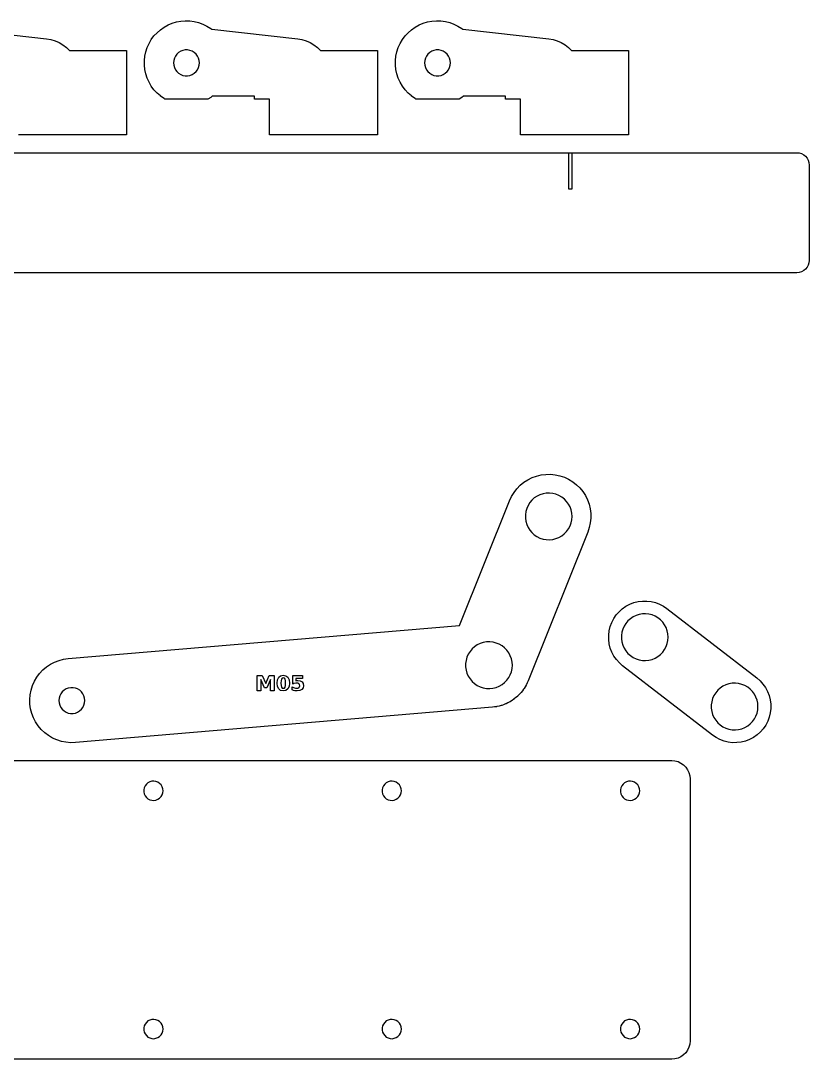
# Model space of a CAD drawing. Header units: millimetres. Extents: x 0 to 280, y 0 to 241.
# Drawn here: x 147.8 to 280.1, y 66.1 to 240.5 of the extents above; entities that cross this region are included whole.
import ezdxf

# ---------------------------------------------------------------- set-up
doc = ezdxf.new("R2010")
doc.units = ezdxf.units.MM
doc.layers.add('CUT', color=1, linetype='Continuous')
doc.layers.add('ENGRAVE', color=5, linetype='Continuous')

msp = doc.modelspace()

# ---------------------------------------------------------------- linework, layer by layer
at = {"layer": 'CUT'}
for points in [[(137.7435, 239.0825), (152.1584, 237.4808), (152.8791, 237.3563), (153.5817, 237.1452), (154.2537, 236.8509), (154.8853, 236.4778), (155.4674, 236.0313), (155.991, 235.5182), (165.5603, 235.5182), (165.5603, 221.3682), (147.4103, 221.3682)], [(2.0713, 218.3682), (278.0787, 218.3682), (278.4799, 218.3287), (278.8692, 218.2106), (279.228, 218.0188), (279.5425, 217.7607), (279.8006, 217.4462), (279.9924, 217.0874), (280.1105, 216.6981), (280.15, 216.2969), (280.15, 200.2895), (280.1105, 199.8883), (279.9924, 199.499), (279.8006, 199.1402), (279.5425, 198.8257), (279.228, 198.5676), (278.8692, 198.3758), (278.4799, 198.2577), (278.0787, 198.2182), (2.0713, 198.2182)], [(3.0717, 116.2976), (257.0783, 116.2976), (257.609, 116.2512), (258.1268, 116.1124), (258.6126, 115.8859), (259.0518, 115.5784), (259.4308, 115.1994), (259.7383, 114.7603), (259.9648, 114.2744), (260.1036, 113.7566), (260.15, 113.2259), (260.15, 69.2193), (260.1036, 68.6886), (259.9648, 68.1708), (259.7383, 67.685), (259.4308, 67.2459), (259.0518, 66.8668), (258.6126, 66.5593), (258.1268, 66.3328), (257.609, 66.1941), (257.0783, 66.1476), (3.0717, 66.1476)]]:
    msp.add_lwpolyline(points, dxfattribs=at)
for points in [[(198.1311, 235.5182), (207.7004, 235.5182), (207.7004, 221.3682), (189.5504, 221.3682), (189.5504, 227.3682), (187.0504, 227.3682), (187.0504, 227.8682), (179.9654, 227.8682), (179.6921, 227.6536), (179.2359, 227.3682), (172.012, 227.3682), (171.8726, 227.4454), (171.2563, 227.8783), (171.2466, 227.8868), (170.6896, 228.3742), (170.1787, 228.9276), (169.7296, 229.5321), (169.3473, 230.1809), (169.0361, 230.8667), (168.7996, 231.5817), (168.6404, 232.3178), (168.5603, 233.0667), (168.5603, 233.8198), (168.6404, 234.5686), (168.7996, 235.3047), (169.0361, 236.0197), (169.3473, 236.7055), (169.7296, 237.3543), (170.1787, 237.9589), (170.6896, 238.5122), (171.2563, 239.0081), (171.8726, 239.441), (172.5314, 239.8059), (173.2252, 240.0988), (173.9463, 240.3162), (174.6863, 240.4557), (175.4371, 240.5158), (176.1899, 240.4958), (176.9363, 240.3958), (177.6679, 240.2171), (178.3764, 239.9616), (179.0536, 239.6323), (179.6921, 239.2328), (179.8835, 239.0825), (194.2985, 237.4808), (195.0192, 237.3563), (195.7218, 237.1452), (196.3938, 236.8509), (197.0254, 236.4778), (197.6075, 236.0313)], [(240.2712, 235.5182), (249.8405, 235.5182), (249.8405, 221.3682), (231.6905, 221.3682), (231.6905, 227.3682), (229.1905, 227.3682), (229.1905, 227.8682), (222.1055, 227.8682), (221.8322, 227.6536), (221.376, 227.3682), (214.152, 227.3682), (214.0127, 227.4454), (213.3964, 227.8783), (213.3867, 227.8868), (212.8297, 228.3742), (212.3188, 228.9276), (211.8697, 229.5321), (211.4874, 230.1809), (211.1762, 230.8667), (210.9396, 231.5817), (210.7804, 232.3178), (210.7004, 233.0667), (210.7004, 233.8198), (210.7804, 234.5686), (210.9396, 235.3047), (211.1762, 236.0197), (211.4874, 236.7055), (211.8697, 237.3543), (212.3188, 237.9589), (212.8297, 238.5122), (213.3964, 239.0081), (214.0127, 239.441), (214.6715, 239.8059), (215.3653, 240.0988), (216.0864, 240.3162), (216.8264, 240.4557), (217.5771, 240.5158), (218.33, 240.4958), (219.0764, 240.3958), (219.808, 240.2171), (220.5164, 239.9616), (221.1937, 239.6323), (221.8322, 239.2328), (222.0236, 239.0825), (236.4386, 237.4808), (237.1593, 237.3563), (237.8618, 237.1452), (238.5339, 236.8509), (239.1655, 236.4778), (239.7476, 236.0313)], [(177.763, 233.8428), (177.6532, 234.2288), (177.4743, 234.588), (177.2325, 234.9083), (176.9359, 235.1786), (176.5947, 235.3899), (176.2205, 235.5349), (175.826, 235.6086), (175.4247, 235.6086), (175.0303, 235.5349), (174.6561, 235.3899), (174.3149, 235.1786), (174.0183, 234.9083), (173.7764, 234.588), (173.5976, 234.2288), (173.4877, 233.8428), (173.4507, 233.4432), (173.4877, 233.0436), (173.5976, 232.6576), (173.7764, 232.2984), (174.0183, 231.9781), (174.3149, 231.7078), (174.6561, 231.4965), (175.0303, 231.3516), (175.4247, 231.2778), (175.826, 231.2778), (176.2205, 231.3516), (176.5947, 231.4965), (176.9359, 231.7078), (177.2325, 231.9781), (177.4743, 232.2984), (177.6532, 232.6576), (177.763, 233.0436), (177.8001, 233.4432)], [(219.9031, 233.8428), (219.7933, 234.2288), (219.6144, 234.588), (219.3726, 234.9083), (219.076, 235.1786), (218.7348, 235.3899), (218.3606, 235.5349), (217.9661, 235.6086), (217.5648, 235.6086), (217.1703, 235.5349), (216.7961, 235.3899), (216.4549, 235.1786), (216.1584, 234.9083), (215.9165, 234.588), (215.7376, 234.2288), (215.6278, 233.8428), (215.5908, 233.4432), (215.6278, 233.0436), (215.7376, 232.6576), (215.9165, 232.2984), (216.1584, 231.9781), (216.4549, 231.7078), (216.7961, 231.4965), (217.1703, 231.3516), (217.5648, 231.2778), (217.9661, 231.2778), (218.3606, 231.3516), (218.7348, 231.4965), (219.076, 231.7078), (219.3726, 231.9781), (219.6144, 232.2984), (219.7933, 232.6576), (219.9031, 233.0436), (219.9402, 233.4432)], [(231.6491, 162.5152), (232.2639, 163.0168), (232.9309, 163.4464), (233.6418, 163.7987), (234.3877, 164.0691), (235.1592, 164.2543), (235.9466, 164.352), (236.7399, 164.3609), (237.5293, 164.2809), (238.3047, 164.1131), (239.0565, 163.8595), (239.7752, 163.5233), (240.4517, 163.1087), (241.0775, 162.621), (241.6448, 162.0663), (242.1464, 161.4516), (242.576, 160.7846), (242.9283, 160.0737), (243.1987, 159.3278), (243.384, 158.5563), (243.4816, 157.7689), (243.4906, 156.9756), (243.4106, 156.1862), (243.2427, 155.4107), (242.9898, 154.661), (232.9641, 129.6667), (232.8227, 129.3643), (232.6856, 129.0577), (232.6546, 129.0052), (232.6288, 128.9499), (232.4533, 128.6635), (232.2828, 128.3741), (232.2461, 128.3254), (232.2143, 128.2734), (232.0078, 128.0085), (231.8059, 127.74), (231.7641, 127.6957), (231.7266, 127.6476), (231.4917, 127.4074), (231.2611, 127.1633), (231.2145, 127.1239), (231.1719, 127.0803), (230.9116, 126.868), (230.6551, 126.6511), (230.6044, 126.6173), (230.5572, 126.5787), (230.2748, 126.3968), (229.9956, 126.2101), (229.9414, 126.1821), (229.8902, 126.1491), (229.5892, 125.9999), (229.2908, 125.8456), (229.2338, 125.8239), (229.1792, 125.7968), (228.8634, 125.6823), (228.5497, 125.5624), (228.4906, 125.5472), (228.4333, 125.5264), (228.1067, 125.448), (227.7815, 125.3639), (227.7211, 125.3554), (227.6618, 125.3412), (227.3285, 125.2998), (226.998, 125.253), (156.988, 119.3201), (156.1971, 119.2976), (155.4064, 119.364), (154.6282, 119.5185), (153.8722, 119.7591), (153.1478, 120.0829), (152.4643, 120.4857), (151.8302, 120.9626), (151.2534, 121.5074), (150.7413, 122.1134), (150.3002, 122.7729), (149.9358, 123.4777), (149.6526, 124.2188), (149.4541, 124.987), (149.3429, 125.7726), (149.3203, 126.5657), (149.3867, 127.3563), (149.5412, 128.1345), (149.7818, 128.8906), (150.1056, 129.6149), (150.5084, 130.2984), (150.9853, 130.9326), (151.5301, 131.5093), (152.1361, 132.0215), (152.7956, 132.4625), (153.5004, 132.8269), (154.2415, 133.1102), (155.0097, 133.3087), (155.7932, 133.4196), (221.4556, 138.984), (229.8569, 159.9288), (230.1922, 160.6455), (230.6068, 161.322), (231.0944, 161.9479)], [(240.1964, 158.3711), (240.0096, 158.8858), (239.753, 159.3695), (239.4316, 159.8128), (239.0516, 160.2071), (238.6204, 160.5446), (238.1465, 160.8189), (237.639, 161.0245), (237.1078, 161.1574), (236.5633, 161.2152), (236.0161, 161.1966), (235.4767, 161.1021), (234.9558, 160.9334), (234.4634, 160.6938), (234.0092, 160.388), (233.6019, 160.022), (233.2495, 159.6029), (232.9589, 159.1388), (232.7357, 158.6388), (232.5843, 158.1126), (232.5076, 157.5705), (232.507, 157.0229), (232.5827, 156.4806), (232.7331, 155.9541), (232.9554, 155.4537), (233.2451, 154.989), (233.5967, 154.5692), (234.0032, 154.2025), (234.4569, 153.8958), (234.9488, 153.6553), (235.4694, 153.4856), (236.0085, 153.39), (236.5558, 153.3704), (237.1004, 153.4271), (237.6318, 153.559), (238.1397, 153.7637), (238.6142, 154.037), (239.046, 154.3737), (239.4267, 154.7672), (239.749, 155.2099), (240.0065, 155.6931), (240.1943, 156.2075), (240.3087, 156.7429), (240.3474, 157.2891), (240.3097, 157.8354)], [(247.7972, 133.2465), (247.3769, 133.8477), (247.032, 134.4952), (246.7677, 135.1796), (246.5878, 135.8908), (246.495, 136.6185), (246.4906, 137.3521), (246.5746, 138.0809), (246.7458, 138.7943), (247.0018, 139.4818), (247.3388, 140.1334), (247.7519, 140.7397), (248.235, 141.2917), (248.7812, 141.7815), (249.3824, 142.2019), (250.0299, 142.5468), (250.7143, 142.811), (251.4255, 142.9909), (252.1532, 143.0838), (252.8868, 143.0882), (253.6156, 143.0042), (254.3289, 142.8329), (255.0164, 142.5769), (255.6681, 142.24), (256.2725, 141.8282), (271.3437, 130.1671), (271.8941, 129.6855), (272.3839, 129.1393), (272.8043, 128.5381), (273.1491, 127.8906), (273.4134, 127.2062), (273.5933, 126.495), (273.6861, 125.7673), (273.6906, 125.0337), (273.6066, 124.3049), (273.4353, 123.5916), (273.1793, 122.9041), (272.8423, 122.2524), (272.4293, 121.6462), (271.9461, 121.0941), (271.3999, 120.6043), (270.7987, 120.1839), (270.1512, 119.8391), (269.4669, 119.5748), (268.7556, 119.3949), (268.0279, 119.3021), (267.2943, 119.2976), (266.5655, 119.3816), (265.8522, 119.5529), (265.1647, 119.8089), (264.513, 120.1459), (263.9087, 120.5577), (248.8374, 132.2187), (248.287, 132.7003)], [(256.4433, 137.5683), (256.3295, 138.1039), (256.1422, 138.6184), (255.8852, 139.1019), (255.5633, 139.5449), (255.1829, 139.9387), (254.7514, 140.2759), (254.2772, 140.5496), (253.7696, 140.7548), (253.2383, 140.8872), (252.6937, 140.9445), (252.1465, 140.9253), (251.6072, 140.8303), (251.0865, 140.6611), (250.5943, 140.421), (250.1404, 140.1148), (249.7334, 139.7484), (249.3815, 139.329), (249.0913, 138.8646), (248.8686, 138.3644), (248.7177, 137.838), (248.6415, 137.2958), (248.6415, 136.7483), (248.7177, 136.206), (248.8686, 135.6797), (249.0913, 135.1794), (249.3815, 134.7151), (249.7334, 134.2956), (250.1404, 133.9292), (250.5943, 133.623), (251.0865, 133.383), (251.6072, 133.2138), (252.1465, 133.1187), (252.6937, 133.0996), (253.2383, 133.1568), (253.7696, 133.2893), (254.2772, 133.4944), (254.7514, 133.7682), (255.1829, 134.1053), (255.5633, 134.4992), (255.8852, 134.9422), (256.1422, 135.4257), (256.3295, 135.9402), (256.4433, 136.4758), (256.4815, 137.022)], [(229.9855, 133.8955), (229.7289, 134.3792), (229.4075, 134.8225), (229.0275, 135.2167), (228.5963, 135.5543), (228.1224, 135.8285), (227.6149, 136.0341), (227.0837, 136.1671), (226.5392, 136.2249), (225.992, 136.2063), (225.4526, 136.1117), (224.9317, 135.943), (224.4393, 135.7034), (223.9851, 135.3977), (223.5778, 135.0317), (223.2255, 134.6126), (222.9348, 134.1485), (222.7116, 133.6485), (222.5602, 133.1223), (222.4835, 132.5801), (222.483, 132.0326), (222.5586, 131.4903), (222.7091, 130.9638), (222.9313, 130.4633), (223.221, 129.9987), (223.5726, 129.5789), (223.9791, 129.2121), (224.4328, 128.9055), (224.9247, 128.665), (225.4453, 128.4953), (225.9845, 128.3996), (226.5317, 128.38), (227.0763, 128.4367), (227.6077, 128.5687), (228.1156, 128.7733), (228.5901, 129.0466), (229.0219, 129.3833), (229.4026, 129.7768), (229.7249, 130.2195), (229.9824, 130.7027), (230.1702, 131.2171), (230.2846, 131.7526), (230.3233, 132.2988), (230.2856, 132.845), (230.1723, 133.3808)], [(271.3972, 126.4456), (271.2099, 126.9601), (270.9528, 127.4436), (270.631, 127.8866), (270.2506, 128.2805), (269.8191, 128.6176), (269.3449, 128.8914), (268.8372, 129.0965), (268.3059, 129.229), (267.7614, 129.2862), (267.2142, 129.2671), (266.6749, 129.172), (266.1541, 129.0028), (265.662, 128.7628), (265.208, 128.4566), (264.8011, 128.0902), (264.4492, 127.6707), (264.159, 127.2064), (263.9363, 126.7061), (263.7854, 126.1798), (263.7092, 125.6376), (263.7092, 125.09), (263.7854, 124.5478), (263.9363, 124.0214), (264.159, 123.5212), (264.4492, 123.0568), (264.8011, 122.6374), (265.208, 122.271), (265.662, 121.9648), (266.1541, 121.7248), (266.6749, 121.5555), (267.2142, 121.4605), (267.7614, 121.4414), (268.3059, 121.4986), (268.8372, 121.6311), (269.3449, 121.8362), (269.8191, 122.11), (270.2506, 122.4471), (270.631, 122.841), (270.9528, 123.2839), (271.2099, 123.7674), (271.3972, 124.282), (271.511, 124.8176), (271.5492, 125.3638), (271.511, 125.91)], [(158.5308, 126.7676), (158.4213, 127.1537), (158.2428, 127.5131), (158.0012, 127.8336), (157.7049, 128.1042), (157.3639, 128.3158), (156.9899, 128.4611), (156.5955, 128.5352), (156.1942, 128.5356), (155.7996, 128.4623), (155.4253, 128.3177), (155.0839, 128.1067), (154.787, 127.8366), (154.5449, 127.5166), (154.3657, 127.1576), (154.2555, 126.7717), (154.218, 126.3721), (154.2547, 125.9725), (154.3641, 125.5864), (154.5427, 125.227), (154.7842, 124.9065), (155.0805, 124.6359), (155.4215, 124.4243), (155.7956, 124.2789), (156.19, 124.2048), (156.5913, 124.2044), (156.9858, 124.2778), (157.3602, 124.4224), (157.7016, 124.6333), (157.9984, 124.9034), (158.2406, 125.2234), (158.4198, 125.5825), (158.53, 125.9684), (158.5674, 126.3679)], [(170.5096, 112.788), (170.163, 112.8448), (169.8122, 112.8258), (169.4737, 112.7318), (169.1633, 112.5672), (168.8956, 112.3398), (168.683, 112.0602), (168.5355, 111.7413), (168.46, 111.3983), (168.46, 111.047), (168.5355, 110.7039), (168.683, 110.3851), (168.8956, 110.1054), (169.1633, 109.878), (169.4737, 109.7134), (169.8122, 109.6195), (170.163, 109.6004), (170.5096, 109.6573), (170.836, 109.7873), (171.1267, 109.9844), (171.3683, 110.2395), (171.5494, 110.5405), (171.6616, 110.8734), (171.6996, 111.2226), (171.6616, 111.5718), (171.5494, 111.9048), (171.3683, 112.2058), (171.1267, 112.4608), (170.836, 112.6579)], [(211.1267, 112.4608), (210.836, 112.6579), (210.5096, 112.788), (210.163, 112.8448), (209.8122, 112.8258), (209.4737, 112.7318), (209.1633, 112.5672), (208.8956, 112.3398), (208.683, 112.0602), (208.5355, 111.7413), (208.46, 111.3983), (208.46, 111.047), (208.5355, 110.7039), (208.683, 110.3851), (208.8956, 110.1054), (209.1633, 109.878), (209.4737, 109.7134), (209.8122, 109.6195), (210.163, 109.6004), (210.5096, 109.6573), (210.836, 109.7873), (211.1267, 109.9844), (211.3683, 110.2395), (211.5494, 110.5405), (211.6616, 110.8734), (211.6996, 111.2226), (211.6616, 111.5718), (211.5494, 111.9048), (211.3683, 112.2058)], [(251.5494, 111.9048), (251.3683, 112.2058), (251.1267, 112.4608), (250.836, 112.6579), (250.5096, 112.788), (250.163, 112.8448), (249.8122, 112.8258), (249.4737, 112.7318), (249.1633, 112.5672), (248.8956, 112.3398), (248.683, 112.0602), (248.5355, 111.7413), (248.46, 111.3983), (248.46, 111.047), (248.5355, 110.7039), (248.683, 110.3851), (248.8956, 110.1054), (249.1633, 109.878), (249.4737, 109.7134), (249.8122, 109.6195), (250.163, 109.6004), (250.5096, 109.6573), (250.836, 109.7873), (251.1267, 109.9844), (251.3683, 110.2395), (251.5494, 110.5405), (251.6616, 110.8734), (251.6996, 111.2226), (251.6616, 111.5718)], [(170.836, 72.6579), (170.5096, 72.788), (170.163, 72.8448), (169.8122, 72.8258), (169.4737, 72.7318), (169.1633, 72.5672), (168.8956, 72.3398), (168.683, 72.0602), (168.5355, 71.7413), (168.46, 71.3983), (168.46, 71.047), (168.5355, 70.7039), (168.683, 70.3851), (168.8956, 70.1054), (169.1633, 69.878), (169.4737, 69.7134), (169.8122, 69.6195), (170.163, 69.6004), (170.5096, 69.6573), (170.836, 69.7873), (171.1267, 69.9844), (171.3683, 70.2395), (171.5494, 70.5405), (171.6616, 70.8734), (171.6996, 71.2226), (171.6616, 71.5718), (171.5494, 71.9048), (171.3683, 72.2058), (171.1267, 72.4608)], [(211.3683, 72.2058), (211.1267, 72.4608), (210.836, 72.6579), (210.5096, 72.788), (210.163, 72.8448), (209.8122, 72.8258), (209.4737, 72.7318), (209.1633, 72.5672), (208.8956, 72.3398), (208.683, 72.0602), (208.5355, 71.7413), (208.46, 71.3983), (208.46, 71.047), (208.5355, 70.7039), (208.683, 70.3851), (208.8956, 70.1054), (209.1633, 69.878), (209.4737, 69.7134), (209.8122, 69.6195), (210.163, 69.6004), (210.5096, 69.6573), (210.836, 69.7873), (211.1267, 69.9844), (211.3683, 70.2395), (211.5494, 70.5405), (211.6616, 70.8734), (211.6996, 71.2226), (211.6616, 71.5718), (211.5494, 71.9048)], [(251.6616, 71.5718), (251.5494, 71.9048), (251.3683, 72.2058), (251.1267, 72.4608), (250.836, 72.6579), (250.5096, 72.788), (250.163, 72.8448), (249.8122, 72.8258), (249.4737, 72.7318), (249.1633, 72.5672), (248.8956, 72.3398), (248.683, 72.0602), (248.5355, 71.7413), (248.46, 71.3983), (248.46, 71.047), (248.5355, 70.7039), (248.683, 70.3851), (248.8956, 70.1054), (249.1633, 69.878), (249.4737, 69.7134), (249.8122, 69.6195), (250.163, 69.6004), (250.5096, 69.6573), (250.836, 69.7873), (251.1267, 69.9844), (251.3683, 70.2395), (251.5494, 70.5405), (251.6616, 70.8734), (251.6996, 71.2226)]]:
    msp.add_lwpolyline(points, close=True, dxfattribs=at)
at = {"layer": 'ENGRAVE'}
for points in [[(240.375, 212.2932), (240.375, 218.2932), (239.775, 218.2932), (239.775, 212.2932)], [(188.9228, 129.2148), (189.5074, 130.5803), (190.343, 130.5803), (190.343, 128.0286), (189.7212, 128.0286), (189.7212, 129.8951), (189.1333, 128.5192), (188.716, 128.5192), (188.1282, 129.8951), (188.1282, 128.0286), (187.5047, 128.0286), (187.5047, 130.5803), (188.342, 130.5803)], [(192.8657, 128.7402), (192.6607, 128.3234), (192.3299, 128.065), (191.8846, 127.9789), (191.4381, 128.065), (191.107, 128.3234), (190.9019, 128.7402), (190.8335, 129.3017), (190.9019, 129.8648), (191.107, 130.2817), (191.4381, 130.5401), (191.8846, 130.6263), (192.3299, 130.5401), (192.6607, 130.2817), (192.8657, 129.8648), (192.9341, 129.3017)], [(192.2538, 129.7149), (192.1865, 129.981), (192.0662, 130.1278), (191.8846, 130.1767), (191.7032, 130.1278), (191.5822, 129.981), (191.5141, 129.7149), (191.4914, 129.3072), (191.5141, 128.8946), (191.5822, 128.6247), (191.7032, 128.4762), (191.8846, 128.4267), (192.0651, 128.4762), (192.1854, 128.6247), (192.2535, 128.8946), (192.2762, 129.3072)], [(195.1079, 130.5803), (195.1079, 130.0964), (193.9972, 130.0964), (193.9972, 129.7015), (194.1482, 129.7332), (194.3062, 129.7447), (194.721, 129.6863), (195.0325, 129.5112), (195.2273, 129.2319), (195.2922, 128.861), (195.2215, 128.4922), (195.0095, 128.2129), (194.6718, 128.0374), (194.2242, 127.9789), (194.0082, 127.9894), (193.7943, 128.021), (193.5823, 128.0739), (193.3716, 128.1484), (193.3716, 128.6663), (193.5746, 128.5614), (193.767, 128.4864), (193.9488, 128.4416), (194.1203, 128.4267), (194.3338, 128.456), (194.4965, 128.5438), (194.5999, 128.6816), (194.6343, 128.861), (194.5999, 129.0413), (194.4965, 129.1787), (194.3338, 129.2661), (194.1203, 129.2952), (193.9734, 129.2859), (193.6509, 129.2114), (193.4722, 129.1448), (193.4722, 130.5803)]]:
    msp.add_lwpolyline(points, close=True, dxfattribs=at)

doc.saveas('drawing.dxf')
